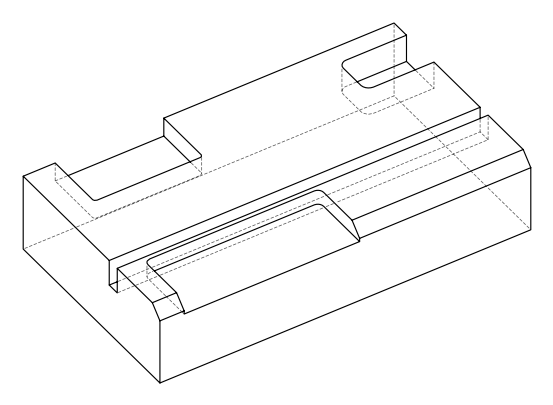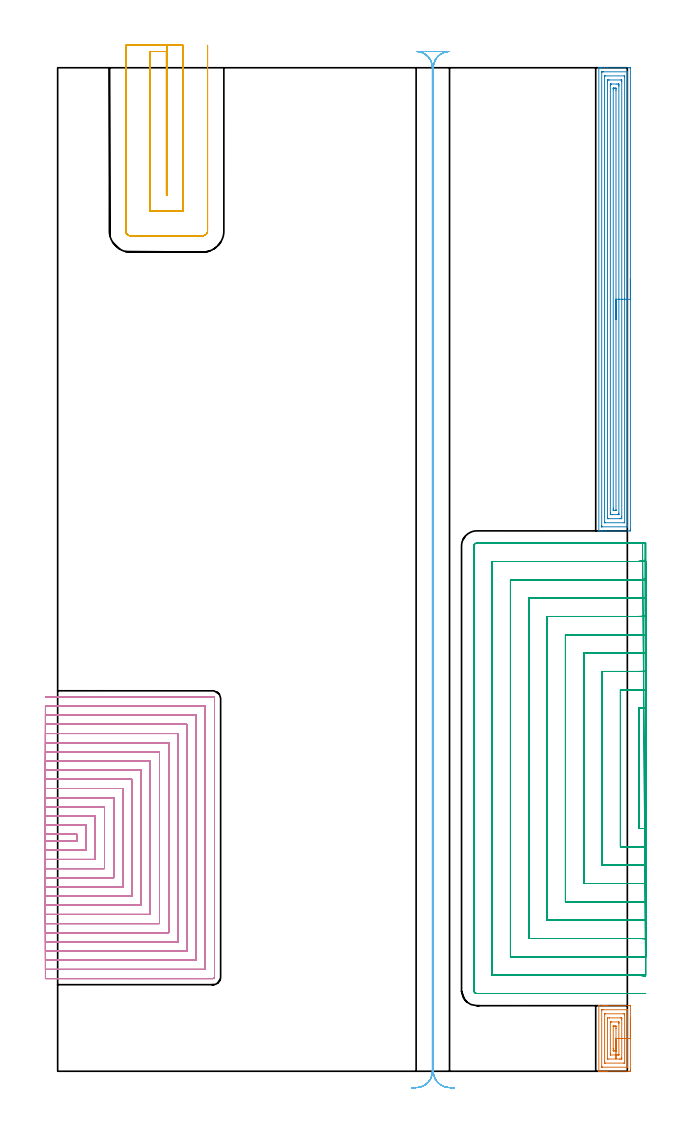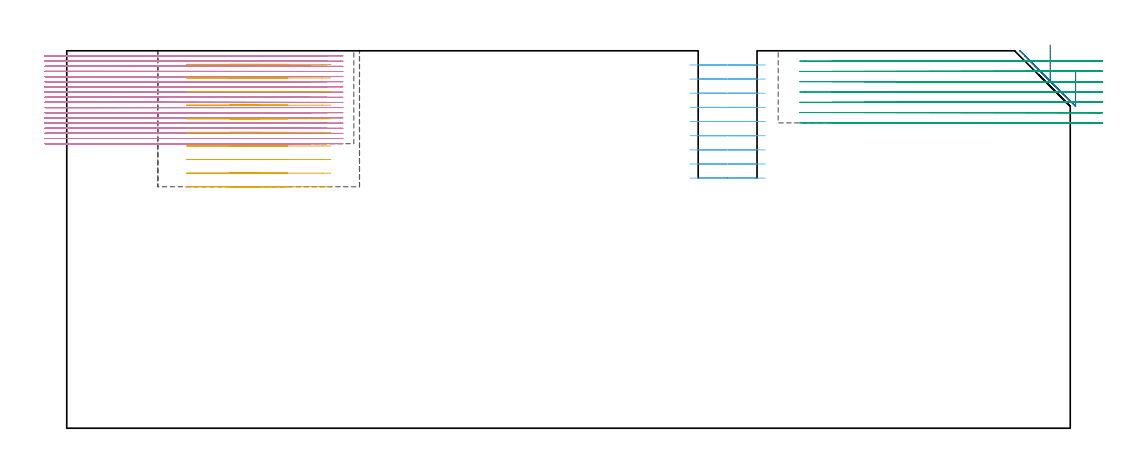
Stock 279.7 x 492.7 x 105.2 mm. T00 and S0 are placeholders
(PLAN: 6 operations, 3 tool changes, 290.2 min)
(1 AREA_MILL | FG_CHAMFER_SURFACE | UGT0205_001 | 1.8 min | 4744 mm3)
(2 AREA_MILL_1 | FG_CHAMFER_SURFACE_1 | UGT0205_001 | 11.17 min | 28190 mm3)
(3 MILL_SLOT | SLOT_PARTIAL_RECTANGULAR | NXT0201_011 | Follow Part, ap 3, ae 75% | 68.14 min | 379179 mm3)
(4 MILL_SLOT_1 | SLOT_PARTIAL_RECTANGULAR_1 | NXT0201_008 | Follow Part, ap 1.5, ae 75% | 177.54 min | 298810 mm3)
(5 MILL_SLOT_2 | SLOT_PARTIAL_RECTANGULAR_2 | NXT0201_012 | Follow Part, ap 4, ae 75% | 12.46 min | 191051 mm3)
(6 MILL_RECTANGULAR_SLOT | SLOT_RECTANGULAR | NXT0201_012 | Follow Part, ap 4, ae 75% | 19.12 min | 286840 mm3)
(TOOL UGT0205_001 | Chamfer Mill 20 x 3 x 45 deg. | D20 FL50 Z2)
(TOOL NXT0201_011 | ENDMILL 12mm [2P460-1200-NA 1630] | D12 FL38 Z6)
(TOOL NXT0201_008 | ENDMILL 6mm [2P460-0600-NA 1630] | D6 FL26 Z6)
(TOOL NXT0201_012 | ENDMILL 16mm [2P460-1600-NA 1630] | D16 FL38 Z6)
(OP 1 AREA_MILL)
G17 G21 G94 G90
T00 M6
G54
G17 G0 G90 X281.2 Y26.1 S1061 M3
G43 Z115.2 H0
Z99.7
G94 G1 Y26.062 Z98.828 F250.
Y25.948 Z97.964
Y25.759 Z97.112
Y25.497 Z96.28
Y25.163 Z95.474
Y24.76 Z94.7
Y24.292 Z93.964
Y23.76 Z93.272
Y23.171 Z92.629
Y22.528 Z92.04
Y21.836 Z91.508
Y21.1 Z91.04
Y20.326 Z90.637
Y19.52 Z90.303
Y18.688 Z90.041
Y17.837 Z89.852
Y16.972 Z89.738
Y16.1 Z89.7
Y0.833
X281.198 Y0.551 Z89.702
X281.191 Y0.006 Z89.705
X281.142 Y0.003 Z89.755
X280.591 Y0.001 Z90.305
X280.038 Y0. Z90.858
X269.879 Z101.014
X269.2 Z101.697
X268.987 Z101.911
X268.308 Z102.59
X268.094 Z102.803
X267.667 Z103.232
X266.736 Z104.163
X266.309 Z104.59
X265.991 Z104.907
X265.738 Y0.001 Z105.154
X265.728 Y0.002 Z105.163
X265.703 Y0.009 Z105.189
X265.7 Y0.106 Z105.2
Y32.094
X265.703 Y32.19 Z105.189
X265.736 Y32.193 Z105.156
X265.991 Y32.2 Z104.907
X267.667 Z103.232
X268.094 Z102.803
X268.308 Z102.59
X268.987 Z101.911
X269.2 Z101.697
X269.879 Z101.014
X280.591 Z90.305
X280.933 Y32.198 Z89.963
X281.191 Y32.19 Z89.705
X281.199 Y31.933 Z89.699
X281.2 Y23.875 Z89.7
Y16.1
X279.786 Z91.114
Y2.328
X279.785 Y2.242 Z91.115
X279.782 Y2.155 Z91.118
X279.774 Y2.01 Z91.126
X279.699 Y2.008 Z91.201
X279.135 Y2.001 Z91.765
X267.53 Y2. Z103.37
X267.201 Y2.002 Z103.699
X267.155 Y2.005 Z103.745
X267.129 Y2.009 Z103.771
X267.121 Y2.022 Z103.779
X267.119 Y2.068 Z103.781
X267.115 Y2.241 Z103.785
X267.114 Y2.328 Z103.786
X267.115 Y29.872 Z103.785
Y29.958
X267.118 Y30.045 Z103.782
X267.126 Y30.19 Z103.774
X267.201 Y30.192 Z103.699
X267.766 Y30.199 Z103.134
X279.37 Y30.2 Z91.53
X279.699 Y30.198 Z91.201
X279.745 Y30.195 Z91.155
X279.771 Y30.191 Z91.129
X279.779 Y30.178 Z91.121
X279.781 Y30.132 Z91.119
X279.785 Y29.959 Z91.115
X279.786 Y29.872 Z91.114
Y16.1
X278.372 Z92.528
X278.371 Y4.105 Z92.529
X278.37 Y4.048 Z92.53
X278.368 Y4.021 Z92.532
X278.366 Y4.014 Z92.534
X278.334 Y4.01 Z92.566
X278.124 Y4.003 Z92.776
X278.018 Y4. Z92.882
X268.987 Z101.913
X268.537 Y4.01 Z102.363
X268.534 Y4.041 Z102.366
X268.532 Y4.105 Z102.368
X268.529 Y4.56 Z102.371
Y28.095
X268.53 Y28.152 Z102.37
X268.532 Y28.179 Z102.368
X268.534 Y28.186 Z102.366
X268.566 Y28.19 Z102.334
X268.776 Y28.197 Z102.124
X268.882 Y28.2 Z102.018
X277.913 Z92.987
X278.363 Y28.19 Z92.537
X278.366 Y28.159 Z92.534
X278.368 Y28.095 Z92.532
X278.371 Y27.64 Z92.529
X278.372 Y16.1 Z92.528
X276.957 Z93.943
Y6.77
X276.956 Y6.358 Z93.944
X276.954 Y6.151 Z93.946
X276.95 Y6.049 Z93.95
X276.947 Y6.01 Z93.953
X276.897 Y6.005 Z94.003
X276.128 Y6. Z94.772
X276.009 Z94.891
X270.653 Z100.247
X269.985 Y6.009 Z100.915
X269.949 Y6.01 Z100.951
X269.947 Y6.048 Z100.953
X269.945 Y6.142 Z100.955
X269.943 Y6.33 Z100.957
Y6.707
Y25.43
X269.944 Y25.842 Z100.956
X269.946 Y26.049 Z100.954
X269.95 Y26.151 Z100.95
X269.953 Y26.19 Z100.947
X270.003 Y26.195 Z100.897
X270.772 Y26.2 Z100.128
X270.891 Z100.009
X276.247 Z94.653
X276.915 Y26.191 Z93.985
X276.951 Y26.19 Z93.949
X276.953 Y26.152 Z93.947
X276.955 Y26.058 Z93.945
X276.957 Y25.87 Z93.943
Y25.493
Y16.1
X275.543 Z95.357
Y8.241
X275.542 Y8.139 Z95.358
X275.539 Y8.058 Z95.361
X275.536 Y8.012 Z95.364
X275.51 Y8.01 Z95.39
X275.235 Y8.003 Z95.665
X274.892 Y8. Z96.008
X271.481 Y8.001 Z99.419
X271.415 Y8.002 Z99.485
X271.377 Y8.007 Z99.523
X271.364 Y8.01 Z99.536
X271.362 Y8.038 Z99.538
X271.359 Y8.241 Z99.541
X271.357 Y8.547 Z99.543
Y8.854
Y23.959
X271.358 Y24.061 Z99.542
X271.361 Y24.142 Z99.539
X271.364 Y24.188 Z99.536
X271.39 Y24.19 Z99.51
X271.665 Y24.197 Z99.235
X272.008 Y24.2 Z98.892
X275.419 Y24.199 Z95.481
X275.485 Y24.198 Z95.415
X275.523 Y24.193 Z95.377
X275.536 Y24.19 Z95.364
X275.538 Y24.162 Z95.362
X275.541 Y23.959 Z95.359
X275.543 Y23.653 Z95.357
Y23.346
Y16.1
X274.129 Z96.771
Y10.325
X274.128 Y10.156 Z96.772
X274.127 Y10.071 Z96.773
X274.125 Y10.03 Z96.775
X274.123 Y10.016 Z96.777
X274.101 Y10.01 Z96.799
X273.774 Y10.002 Z97.126
X273.45 Y10.001 Z97.45
X272.879 Y10.004 Z98.021
X272.805 Y10.01 Z98.095
X272.778 Y10.026 Z98.122
X272.775 Y10.108 Z98.125
X272.773 Y10.325 Z98.127
X272.771 Y11. Z98.129
Y11.213
X272.772 Y22.044 Z98.128
X272.773 Y22.129 Z98.127
X272.775 Y22.17 Z98.125
X272.777 Y22.184 Z98.123
X272.799 Y22.19 Z98.101
X273.126 Y22.198 Z97.774
X273.45 Y22.199 Z97.45
X274.021 Y22.196 Z96.879
X274.095 Y22.19 Z96.805
X274.122 Y22.174 Z96.778
X274.125 Y22.092 Z96.775
X274.127 Y21.875 Z96.773
X274.129 Y21.2 Z96.771
Y20.987
Y16.1
Y15.228 Z96.809
Y14.364 Z96.923
Y13.512 Z97.112
Y12.68 Z97.374
Y11.874 Z97.708
Y11.1 Z98.111
Y10.364 Z98.58
Y9.672 Z99.111
Y9.029 Z99.7
Y8.44 Z100.343
Y7.909 Z101.035
Y7.44 Z101.771
Y7.037 Z102.545
Y6.703 Z103.351
Y6.441 Z104.183
Y6.252 Z105.035
Y6.138 Z105.9
Y6.1 Z106.771
G0 Z115.2
M5
M2
(OP 2 AREA_MILL_1)
G17 G21 G94 G90
T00 M6
G54
G17 G0 G90 X281.2 Y389. S1061 M3
G43 Z115.2 H0
Z99.7
G94 G1 Y388.962 Z98.828 F250.
Y388.848 Z97.964
Y388.659 Z97.112
Y388.397 Z96.28
Y388.063 Z95.474
Y387.66 Z94.7
Y387.191 Z93.964
Y386.66 Z93.272
Y386.071 Z92.629
Y385.428 Z92.04
Y384.736 Z91.509
Y384. Z91.04
Y383.226 Z90.637
Y382.42 Z90.303
Y381.588 Z90.041
Y380.736 Z89.852
Y379.872 Z89.738
Y379. Z89.7
Y266.21
X281.199 Y265.925 Z89.701
X281.194 Y265.322 Z89.704
X281.192 Y265.307 Z89.706
X280.591 Y265.3 Z90.306
X268.987 Z101.908
X267.557 Z103.339
X267.201 Z103.694
X266.186 Z104.714
X265.765 Z105.127
X265.729 Z105.162
X265.703 Y265.309 Z105.188
X265.7 Y265.478 Z105.2
Y492.522
X265.703 Y492.691 Z105.188
X265.728 Y492.695 Z105.163
X265.764 Y492.698 Z105.128
X266.186 Y492.7 Z104.714
X266.489 Z104.411
X267.201 Z103.694
X268.45 Z102.447
X269.879 Z101.016
X280.591 Z90.306
X280.862 Y492.698 Z90.036
X281.192 Y492.69 Z89.706
X281.199 Y492.36 Z89.699
X281.2 Y379. Z89.7
X279.786 Z91.114
Y267.626
X279.785 Y267.539 Z91.115
X279.781 Y267.365 Z91.119
X279.779 Y267.319 Z91.121
X279.773 Y267.309 Z91.127
X279.75 Y267.306 Z91.15
X279.699 Y267.303 Z91.201
X279.218 Y267.3 Z91.682
X267.201 Y267.301 Z103.699
X267.142 Y267.303 Z103.758
X267.126 Y267.305 Z103.774
X267.122 Y267.308 Z103.778
X267.12 Y267.336 Z103.78
X267.116 Y267.452 Z103.784
X267.114 Y267.8 Z103.786
Y490.374
X267.115 Y490.461 Z103.785
X267.119 Y490.635 Z103.781
X267.121 Y490.681 Z103.779
X267.127 Y490.69 Z103.773
X267.15 Y490.694 Z103.75
X267.201 Y490.697 Z103.699
X267.682 Y490.7 Z103.218
X268.094 Z102.806
X279.699 Y490.699 Z91.201
X279.758 Y490.697 Z91.142
X279.774 Y490.695 Z91.126
X279.778 Y490.692 Z91.122
X279.78 Y490.664 Z91.12
X279.784 Y490.548 Z91.116
X279.785 Y490.374 Z91.115
X279.786 Y490.287 Z91.114
Y379.
X278.372 Z92.528
X278.371 Y269.501 Z92.529
X278.37 Y269.386 Z92.53
X278.367 Y269.33 Z92.533
X278.365 Y269.31 Z92.535
X278.314 Y269.307 Z92.586
X278.113 Y269.301 Z92.787
X268.786 Z102.114
X268.653 Y269.304 Z102.247
X268.547 Y269.31 Z102.353
X268.534 Y269.315 Z102.366
X268.532 Y269.322 Z102.368
X268.53 Y269.348 Z102.37
X268.529 Y269.501 Z102.371
X268.528 Y269.96 Z102.372
X268.529 Y488.499 Z102.371
X268.53 Y488.614 Z102.37
X268.533 Y488.67 Z102.367
X268.535 Y488.69 Z102.365
X268.586 Y488.693 Z102.314
X268.787 Y488.699 Z102.113
X278.114 Z92.786
X278.248 Y488.696 Z92.652
X278.353 Y488.69 Z92.547
X278.366 Y488.685 Z92.534
X278.368 Y488.677 Z92.532
X278.37 Y488.652 Z92.53
X278.371 Y488.499 Z92.529
X278.372 Y488.04 Z92.528
Y379.
X276.957 Z93.943
Y272.182
X276.951 Y271.359 Z93.949
X276.948 Y271.31 Z93.952
X276.899 Y271.306 Z94.001
X276.789 Y271.303 Z94.111
X276.569 Y271.301 Z94.331
X276.128 Y271.3 Z94.772
X270.326 Y271.301 Z100.574
X270.109 Y271.303 Z100.791
X270.001 Y271.306 Z100.899
X269.953 Y271.31 Z100.947
X269.95 Y271.346 Z100.95
X269.943 Y272.119 Z100.957
Y272.182
Y485.818
X269.949 Y486.641 Z100.951
X269.952 Y486.69 Z100.948
X270.001 Y486.694 Z100.899
X270.111 Y486.697 Z100.789
X270.331 Y486.699 Z100.569
X270.772 Y486.7 Z100.128
X276.574 Y486.699 Z94.326
X276.791 Y486.697 Z94.109
X276.899 Y486.694 Z94.001
X276.947 Y486.69 Z93.953
X276.95 Y486.654 Z93.95
X276.957 Y485.881 Z93.943
Y485.818
Y379.
X275.543 Z95.357
Y273.97
X275.542 Y273.663 Z95.358
X275.538 Y273.354 Z95.362
X275.536 Y273.319 Z95.364
X275.526 Y273.31 Z95.374
X275.486 Y273.306 Z95.414
X275.403 Y273.302 Z95.497
X275.235 Y273.301 Z95.665
X275.012 Y273.3 Z95.888
X272.334 Z98.566
X271.665 Y273.302 Z99.235
X271.438 Y273.304 Z99.462
X271.374 Y273.31 Z99.526
X271.364 Y273.328 Z99.536
X271.361 Y273.38 Z99.539
X271.358 Y273.97 Z99.542
X271.357 Y274.278 Z99.543
Y484.03
X271.358 Y484.337 Z99.542
X271.362 Y484.646 Z99.538
X271.364 Y484.681 Z99.536
X271.374 Y484.69 Z99.526
X271.414 Y484.694 Z99.486
X271.497 Y484.698 Z99.403
X271.665 Y484.699 Z99.235
X271.888 Y484.7 Z99.012
X274.566 Z96.334
X275.235 Y484.698 Z95.665
X275.462 Y484.696 Z95.438
X275.526 Y484.69 Z95.374
X275.536 Y484.672 Z95.364
X275.539 Y484.62 Z95.361
X275.542 Y484.03 Z95.358
X275.543 Y483.722 Z95.357
Y379.
X274.129 Z96.771
Y275.758
X274.127 Y275.418 Z96.773
X274.124 Y275.334 Z96.776
X274.123 Y275.318 Z96.777
X274.113 Y275.31 Z96.787
X274.059 Y275.306 Z96.841
X273.906 Y275.301 Z96.994
X273.45 Z97.45
X273.013 Y275.302 Z97.887
X272.82 Y275.308 Z98.08
X272.778 Y275.311 Z98.122
X272.776 Y275.382 Z98.124
X272.773 Y275.542 Z98.127
X272.772 Y275.758 Z98.128
X272.771 Y276.438 Z98.129
Y482.242
X272.773 Y482.582 Z98.127
X272.776 Y482.666 Z98.124
X272.777 Y482.682 Z98.123
X272.787 Y482.69 Z98.113
X272.841 Y482.694 Z98.059
X272.994 Y482.699 Z97.906
X273.45 Z97.45
X273.887 Y482.698 Z97.013
X274.08 Y482.692 Z96.82
X274.122 Y482.689 Z96.778
X274.124 Y482.618 Z96.776
X274.127 Y482.458 Z96.773
X274.128 Y482.242 Z96.772
X274.129 Y481.562 Z96.771
Y379.
Y378.128 Z96.809
Y377.263 Z96.923
Y376.412 Z97.112
Y375.58 Z97.374
Y374.774 Z97.708
Y374. Z98.111
Y373.264 Z98.58
Y372.572 Z99.111
Y371.929 Z99.7
Y371.34 Z100.343
Y370.808 Z101.035
Y370.34 Z101.771
Y369.937 Z102.545
Y369.603 Z103.351
Y369.341 Z104.183
Y369.152 Z105.035
Y369.038 Z105.9
Y369. Z106.771
G0 Z115.2
M5
M2
(OP 3 MILL_SLOT)
G17 G21 G94 G90
T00 M6
G54
G17 G0 G90 X288.699 Y178.371 S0 M3
G43 Z115.2 H1
Z102.328
G94 G1 X285.7 Y178.314 F250.
G2 X285.3 Y178.308 R81. F500.
G1 Y119.192
G2 X285.7 Y119.186 R81.
G1 X288.699 Y119.129 F250.
Y187.38
X285.7 Y187.316
G2 X284.172 Y187.3 R72. F500.
G1 X276.3
Y110.2
X284.172
G2 X285.7 Y110.184 R72.
G1 X288.699 Y110.12 F250.
Y196.391
X285.7 Y196.319
G2 X284.172 Y196.3 R63. F500.
G1 X267.3
Y101.2
X284.172
G2 X285.7 Y101.181 R63.
G1 X288.699 Y101.109 F250.
Y205.407
X285.7 Y205.322
G2 X284.172 Y205.3 R54. F500.
G1 X258.3
Y92.2
X284.172
G2 X285.7 Y92.178 R54.
G1 X288.699 Y92.093 F250.
X288.698 Y214.428
X285.7 Y214.326
G2 X284.172 Y214.3 R45. F500.
G1 X249.3
Y83.2
X284.172
G2 X285.7 Y83.174 R45.
G1 X288.698 Y83.072 F250.
X288.697 Y223.46
X285.7 Y223.332
G2 X284.172 Y223.3 R36. F500.
G1 X240.3
Y74.2
X284.172
G2 X285.7 Y74.168 R36.
G1 X288.697 Y74.04 F250.
X288.695 Y232.513
X285.7 Y232.343
G2 X284.172 Y232.3 R27. F500.
G1 X231.3
Y65.2
X284.172
G2 X285.7 Y65.157 R27.
G1 X288.695 Y64.987 F250.
X288.689 Y241.62
X285.7 Y241.365
G2 X284.172 Y241.3 R18. F500.
G1 X222.3
Y56.2
X284.172
G2 X285.7 Y56.135 R18.
G1 X288.689 Y55.88 F250.
X288.656 Y250.94
X285.7 Y250.431
G2 X284.172 Y250.3 R9. F500.
G1 X213.3
Y47.2
X284.172
G2 X285.7 Y47.069 R9.
G1 X288.656 Y46.56 F250.
X287.172 Y259.3
X284.172
X205.8 F500.
G3 X204.3 Y257.8 R1.5
G1 Y39.7
G3 X205.8 Y38.2 R1.5
G1 X284.172
X287.172 F250.
G0 X288.699 Y178.371 Z99.457
G1 X285.7 Y178.314
G2 X285.3 Y178.308 R81. F500.
G1 Y119.192
G2 X285.7 Y119.186 R81.
G1 X288.699 Y119.129 F250.
Y187.38
X285.7 Y187.316
G2 X284.172 Y187.3 R72. F500.
G1 X276.3
Y110.2
X284.172
G2 X285.7 Y110.184 R72.
G1 X288.699 Y110.12 F250.
Y196.391
X285.7 Y196.319
G2 X284.172 Y196.3 R63. F500.
G1 X267.3
Y101.2
X284.172
G2 X285.7 Y101.181 R63.
G1 X288.699 Y101.109 F250.
Y205.407
X285.7 Y205.322
G2 X284.172 Y205.3 R54. F500.
G1 X258.3
Y92.2
X284.172
G2 X285.7 Y92.178 R54.
G1 X288.699 Y92.093 F250.
X288.698 Y214.428
X285.7 Y214.326
G2 X284.172 Y214.3 R45. F500.
G1 X249.3
Y83.2
X284.172
G2 X285.7 Y83.174 R45.
G1 X288.698 Y83.072 F250.
X288.697 Y223.46
X285.7 Y223.332
G2 X284.172 Y223.3 R36. F500.
G1 X240.3
Y74.2
X284.172
G2 X285.7 Y74.168 R36.
G1 X288.697 Y74.04 F250.
X288.695 Y232.513
X285.7 Y232.343
G2 X284.172 Y232.3 R27. F500.
G1 X231.3
Y65.2
X284.172
G2 X285.7 Y65.157 R27.
G1 X288.695 Y64.987 F250.
X288.689 Y241.62
X285.7 Y241.365
G2 X284.172 Y241.3 R18. F500.
G1 X222.3
Y56.2
X284.172
G2 X285.7 Y56.135 R18.
G1 X288.689 Y55.88 F250.
X288.656 Y250.94
X285.7 Y250.431
G2 X284.172 Y250.3 R9. F500.
G1 X213.3
Y47.2
X284.172
G2 X285.7 Y47.069 R9.
G1 X288.656 Y46.56 F250.
X287.172 Y259.3
X284.172
X205.8 F500.
G3 X204.3 Y257.8 R1.5
G1 Y39.7
G3 X205.8 Y38.2 R1.5
G1 X284.172
X287.172 F250.
G0 X288.7 Y178.317 Z96.586
G1 X285.7 Y178.301
G2 X285.3 Y178.3 R81. F500.
G1 Y119.2
G2 X285.7 Y119.199 R81.
G1 X288.7 Y119.183 F250.
Y187.319
X285.7 Y187.301
G2 X285.267 Y187.3 R72. F500.
G1 X276.3
Y110.2
X285.296
G2 X285.7 Y110.199 R72.
G1 X288.7 Y110.181 F250.
Y196.322
X285.7 Y196.301
G2 X285.267 Y196.3 R63. F500.
G1 X267.3
Y101.2
X285.267
G2 X285.7 Y101.199 R63.
G1 X288.7 Y101.178 F250.
Y205.326
X285.7 Y205.302
G2 X285.267 Y205.3 R54. F500.
G1 X258.3
Y92.2
X285.267
G2 X285.7 Y92.198 R54.
G1 X288.7 Y92.174 F250.
Y214.331
X285.7 Y214.302
G2 X285.267 Y214.3 R45. F500.
G1 X249.3
Y83.2
X285.267
G2 X285.7 Y83.198 R45.
G1 X288.7 Y83.169 F250.
Y223.339
X285.7 Y223.303
G2 X285.267 Y223.3 R36. F500.
G1 X240.3
Y74.2
X285.267
G2 X285.7 Y74.197 R36.
G1 X288.7 Y74.161 F250.
Y232.352
X285.7 Y232.303
G2 X285.267 Y232.3 R27. F500.
G1 X231.3
Y65.2
X285.267
G2 X285.7 Y65.197 R27.
G1 X288.7 Y65.148 F250.
X288.699 Y241.377
X285.7 Y241.305
G2 X285.267 Y241.3 R18. F500.
G1 X222.3
Y56.2
X285.267
G2 X285.7 Y56.195 R18.
G1 X288.699 Y56.123 F250.
X288.697 Y250.455
X285.7 Y250.31
G2 X285.267 Y250.3 R9. F500.
G1 X213.3
Y47.2
X285.267
G2 X285.7 Y47.19 R9.
G1 X288.697 Y47.045 F250.
X288.267 Y259.3
X285.267
X205.8 F500.
G3 X204.3 Y257.8 R1.5
G1 Y39.7
G3 X205.8 Y38.2 R1.5
G1 X285.267
X288.267 F250.
G0 X288.7 Y178.299 Z93.714
G1 X285.7
G2 X285.3 Y178.3 R81. F500.
G1 Y119.2
G2 X285.7 Y119.201 R81.
G1 X288.7 F250.
Y187.3
X285.7
X276.3 F500.
Y110.2
X285.7
X288.7 F250.
Y196.3
X285.7
X267.3 F500.
Y101.2
X285.7
X288.7 F250.
Y205.3
X285.7
X258.3 F500.
Y92.2
X285.7
X288.7 F250.
Y214.3
X285.7
X249.3 F500.
Y83.2
X285.7
X288.7 F250.
Y223.3
X285.7
X240.3 F500.
Y74.2
X285.7
X288.7 F250.
Y232.3
X285.7
X231.3 F500.
Y65.2
X285.7
X288.7 F250.
Y241.3
X285.7
X222.3 F500.
Y56.2
X285.7
X288.7 F250.
Y250.3
X285.7
X213.3 F500.
Y47.2
X285.7
X288.7 F250.
Y259.3
X285.7
X205.8 F500.
G3 X204.3 Y257.8 R1.5
G1 Y39.7
G3 X205.8 Y38.2 R1.5
G1 X285.7
X288.7 F250.
G0 Y178.299 Z90.843
G1 X285.7
G2 X285.3 Y178.3 R81. F500.
G1 Y119.2
G2 X285.7 Y119.201 R81.
G1 X288.7 F250.
Y187.3
X285.7
X276.3 F500.
Y110.2
X285.7
X288.7 F250.
Y196.3
X285.7
X267.3 F500.
Y101.2
X285.7
X288.7 F250.
Y205.3
X285.7
X258.3 F500.
Y92.2
X285.7
X288.7 F250.
Y214.3
X285.7
X249.3 F500.
Y83.2
X285.7
X288.7 F250.
Y223.3
X285.7
X240.3 F500.
Y74.2
X285.7
X288.7 F250.
Y232.3
X285.7
X231.3 F500.
Y65.2
X285.7
X288.7 F250.
Y241.3
X285.7
X222.3 F500.
Y56.2
X285.7
X288.7 F250.
Y250.3
X285.7
X213.3 F500.
Y47.2
X285.7
X288.7 F250.
Y259.3
X285.7
X205.8 F500.
G3 X204.3 Y257.8 R1.5
G1 Y39.7
G3 X205.8 Y38.2 R1.5
G1 X285.7
X288.7 F250.
G0 Y178.299 Z87.971
G1 X285.7
G2 X285.3 Y178.3 R81. F500.
G1 Y119.2
G2 X285.7 Y119.201 R81.
G1 X288.7 F250.
Y187.3
X285.7
X276.3 F500.
Y110.2
X285.7
X288.7 F250.
Y196.3
X285.7
X267.3 F500.
Y101.2
X285.7
X288.7 F250.
Y205.3
X285.7
X258.3 F500.
Y92.2
X285.7
X288.7 F250.
Y214.3
X285.7
X249.3 F500.
Y83.2
X285.7
X288.7 F250.
Y223.3
X285.7
X240.3 F500.
Y74.2
X285.7
X288.7 F250.
Y232.3
X285.7
X231.3 F500.
Y65.2
X285.7
X288.7 F250.
Y241.3
X285.7
X222.3 F500.
Y56.2
X285.7
X288.7 F250.
Y250.3
X285.7
X213.3 F500.
Y47.2
X285.7
X288.7 F250.
Y259.3
X285.7
X205.8 F500.
G3 X204.3 Y257.8 R1.5
G1 Y39.7
G3 X205.8 Y38.2 R1.5
G1 X285.7
X288.7 F250.
G0 Y178.299 Z85.1
G1 X285.7
G2 X285.3 Y178.3 R81. F500.
G1 Y119.2
G2 X285.7 Y119.201 R81.
G1 X288.7 F250.
Y187.3
X285.7
X276.3 F500.
Y110.2
X285.7
X288.7 F250.
Y196.3
X285.7
X267.3 F500.
Y101.2
X285.7
X288.7 F250.
Y205.3
X285.7
X258.3 F500.
Y92.2
X285.7
X288.7 F250.
Y214.3
X285.7
X249.3 F500.
Y83.2
X285.7
X288.7 F250.
Y223.3
X285.7
X240.3 F500.
Y74.2
X285.7
X288.7 F250.
Y232.3
X285.7
X231.3 F500.
Y65.2
X285.7
X288.7 F250.
Y241.3
X285.7
X222.3 F500.
Y56.2
X285.7
X288.7 F250.
Y250.3
X285.7
X213.3 F500.
Y47.2
X285.7
X288.7 F250.
Y259.3
X285.7
X205.8 F500.
G3 X204.3 Y257.8 R1.5
G1 Y39.7
G3 X205.8 Y38.2 R1.5
G1 X285.7
X288.7 F250.
G0 Z115.2
M5
M2
(OP 4 MILL_SLOT_1)
G17 G21 G94 G90
T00 M6
G54
G17 G0 G90 X-6. Y113. S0 M3
G43 Z115.2 H1
Z103.761
G94 G1 X-3. F250.
X9.5 F500.
Y116.3
X-3.
X-6. F250.
Y108.5
X-3.
X14. F500.
Y120.8
X-3.
X-6. F250.
Y104.
X-3.
X18.5 F500.
Y125.3
X-3.
X-6. F250.
Y99.5
X-3.
X23. F500.
Y129.8
X-3.
X-6. F250.
Y95.
X-3.
X27.5 F500.
Y134.3
X-3.
X-6. F250.
Y90.5
X-3.
X32. F500.
Y138.8
X-3.
X-6. F250.
Y86.
X-3.
X36.5 F500.
Y143.3
X-3.
X-6. F250.
Y81.5
X-3.
X41. F500.
Y147.8
X-3.
X-6. F250.
Y77.
X-3.
X45.5 F500.
Y152.3
X-3.
X-6. F250.
Y72.5
X-3.
X50. F500.
Y156.8
X-3.
X-6. F250.
Y68.
X-3.
X54.5 F500.
Y161.3
X-3.
X-6. F250.
Y63.5
X-3.
X59. F500.
Y165.8
X-3.
X-6. F250.
Y59.
X-3.
X63.5 F500.
Y170.3
X-3.
X-6. F250.
Y54.5
X-3.
X68. F500.
Y174.8
X-3.
X-6. F250.
Y50.
X-3.
X72.5 F500.
Y179.3
X-3.
X-6. F250.
Y45.5
X-3.
X76.3 F500.
G3 X77. Y46.2 R0.7
G1 Y183.1
G3 X76.3 Y183.8 R0.7
G1 X-3.
X-6. F250.
G0 Y113. Z102.322
G1 X-3.
X9.5 F500.
Y116.3
X-3.
X-6. F250.
Y108.5
X-3.
X14. F500.
Y120.8
X-3.
X-6. F250.
Y104.
X-3.
X18.5 F500.
Y125.3
X-3.
X-6. F250.
Y99.5
X-3.
X23. F500.
Y129.8
X-3.
X-6. F250.
Y95.
X-3.
X27.5 F500.
Y134.3
X-3.
X-6. F250.
Y90.5
X-3.
X32. F500.
Y138.8
X-3.
X-6. F250.
Y86.
X-3.
X36.5 F500.
Y143.3
X-3.
X-6. F250.
Y81.5
X-3.
X41. F500.
Y147.8
X-3.
X-6. F250.
Y77.
X-3.
X45.5 F500.
Y152.3
X-3.
X-6. F250.
Y72.5
X-3.
X50. F500.
Y156.8
X-3.
X-6. F250.
Y68.
X-3.
X54.5 F500.
Y161.3
X-3.
X-6. F250.
Y63.5
X-3.
X59. F500.
Y165.8
X-3.
X-6. F250.
Y59.
X-3.
X63.5 F500.
Y170.3
X-3.
X-6. F250.
Y54.5
X-3.
X68. F500.
Y174.8
X-3.
X-6. F250.
Y50.
X-3.
X72.5 F500.
Y179.3
X-3.
X-6. F250.
Y45.5
X-3.
X76.3 F500.
G3 X77. Y46.2 R0.7
G1 Y183.1
G3 X76.3 Y183.8 R0.7
G1 X-3.
X-6. F250.
G0 Y113. Z100.883
G1 X-3.
X9.5 F500.
Y116.3
X-3.
X-6. F250.
Y108.5
X-3.
X14. F500.
Y120.8
X-3.
X-6. F250.
Y104.
X-3.
X18.5 F500.
Y125.3
X-3.
X-6. F250.
Y99.5
X-3.
X23. F500.
Y129.8
X-3.
X-6. F250.
Y95.
X-3.
X27.5 F500.
Y134.3
X-3.
X-6. F250.
Y90.5
X-3.
X32. F500.
Y138.8
X-3.
X-6. F250.
Y86.
X-3.
X36.5 F500.
Y143.3
X-3.
X-6. F250.
Y81.5
X-3.
X41. F500.
Y147.8
X-3.
X-6. F250.
Y77.
X-3.
X45.5 F500.
Y152.3
X-3.
X-6. F250.
Y72.5
X-3.
X50. F500.
Y156.8
X-3.
X-6. F250.
Y68.
X-3.
X54.5 F500.
Y161.3
X-3.
X-6. F250.
Y63.5
X-3.
X59. F500.
Y165.8
X-3.
X-6. F250.
Y59.
X-3.
X63.5 F500.
Y170.3
X-3.
X-6. F250.
Y54.5
X-3.
X68. F500.
Y174.8
X-3.
X-6. F250.
Y50.
X-3.
X72.5 F500.
Y179.3
X-3.
X-6. F250.
Y45.5
X-3.
X76.3 F500.
G3 X77. Y46.2 R0.7
G1 Y183.1
G3 X76.3 Y183.8 R0.7
G1 X-3.
X-6. F250.
G0 Y113. Z99.444
G1 X-3.
X9.5 F500.
Y116.3
X-3.
X-6. F250.
Y108.5
X-3.
X14. F500.
Y120.8
X-3.
X-6. F250.
Y104.
X-3.
X18.5 F500.
Y125.3
X-3.
X-6. F250.
Y99.5
X-3.
X23. F500.
Y129.8
X-3.
X-6. F250.
Y95.
X-3.
X27.5 F500.
Y134.3
X-3.
X-6. F250.
Y90.5
X-3.
X32. F500.
Y138.8
X-3.
X-6. F250.
Y86.
X-3.
X36.5 F500.
Y143.3
X-3.
X-6. F250.
Y81.5
X-3.
X41. F500.
Y147.8
X-3.
X-6. F250.
Y77.
X-3.
X45.5 F500.
Y152.3
X-3.
X-6. F250.
Y72.5
X-3.
X50. F500.
Y156.8
X-3.
X-6. F250.
Y68.
X-3.
X54.5 F500.
Y161.3
X-3.
X-6. F250.
Y63.5
X-3.
X59. F500.
Y165.8
X-3.
X-6. F250.
Y59.
X-3.
X63.5 F500.
Y170.3
X-3.
X-6. F250.
Y54.5
X-3.
X68. F500.
Y174.8
X-3.
X-6. F250.
Y50.
X-3.
X72.5 F500.
Y179.3
X-3.
X-6. F250.
Y45.5
X-3.
X76.3 F500.
G3 X77. Y46.2 R0.7
G1 Y183.1
G3 X76.3 Y183.8 R0.7
G1 X-3.
X-6. F250.
G0 Y113. Z98.005
G1 X-3.
X9.5 F500.
Y116.3
X-3.
X-6. F250.
Y108.5
X-3.
X14. F500.
Y120.8
X-3.
X-6. F250.
Y104.
X-3.
X18.5 F500.
Y125.3
X-3.
X-6. F250.
Y99.5
X-3.
X23. F500.
Y129.8
X-3.
X-6. F250.
Y95.
X-3.
X27.5 F500.
Y134.3
X-3.
X-6. F250.
Y90.5
X-3.
X32. F500.
Y138.8
X-3.
X-6. F250.
Y86.
X-3.
X36.5 F500.
Y143.3
X-3.
X-6. F250.
Y81.5
X-3.
X41. F500.
Y147.8
X-3.
X-6. F250.
Y77.
X-3.
X45.5 F500.
Y152.3
X-3.
X-6. F250.
Y72.5
X-3.
X50. F500.
Y156.8
X-3.
X-6. F250.
Y68.
X-3.
X54.5 F500.
Y161.3
X-3.
X-6. F250.
Y63.5
X-3.
X59. F500.
Y165.8
X-3.
X-6. F250.
Y59.
X-3.
X63.5 F500.
Y170.3
X-3.
X-6. F250.
Y54.5
X-3.
X68. F500.
Y174.8
X-3.
X-6. F250.
Y50.
X-3.
X72.5 F500.
Y179.3
X-3.
X-6. F250.
Y45.5
X-3.
X76.3 F500.
G3 X77. Y46.2 R0.7
G1 Y183.1
G3 X76.3 Y183.8 R0.7
G1 X-3.
X-6. F250.
G0 Y113. Z96.567
G1 X-3.
X9.5 F500.
Y116.3
X-3.
X-6. F250.
Y108.5
X-3.
X14. F500.
Y120.8
X-3.
X-6. F250.
Y104.
X-3.
X18.5 F500.
Y125.3
X-3.
X-6. F250.
Y99.5
X-3.
X23. F500.
Y129.8
X-3.
X-6. F250.
Y95.
X-3.
X27.5 F500.
Y134.3
X-3.
X-6. F250.
Y90.5
X-3.
X32. F500.
Y138.8
X-3.
X-6. F250.
Y86.
X-3.
X36.5 F500.
Y143.3
X-3.
X-6. F250.
Y81.5
X-3.
X41. F500.
Y147.8
X-3.
X-6. F250.
Y77.
X-3.
X45.5 F500.
Y152.3
X-3.
X-6. F250.
Y72.5
X-3.
X50. F500.
Y156.8
X-3.
X-6. F250.
Y68.
X-3.
X54.5 F500.
Y161.3
X-3.
X-6. F250.
Y63.5
X-3.
X59. F500.
Y165.8
X-3.
X-6. F250.
Y59.
X-3.
X63.5 F500.
Y170.3
X-3.
X-6. F250.
Y54.5
X-3.
X68. F500.
Y174.8
X-3.
X-6. F250.
Y50.
X-3.
X72.5 F500.
Y179.3
X-3.
X-6. F250.
Y45.5
X-3.
X76.3 F500.
G3 X77. Y46.2 R0.7
G1 Y183.1
G3 X76.3 Y183.8 R0.7
G1 X-3.
X-6. F250.
G0 Y113. Z95.128
G1 X-3.
X9.5 F500.
Y116.3
X-3.
X-6. F250.
Y108.5
X-3.
X14. F500.
Y120.8
X-3.
X-6. F250.
Y104.
X-3.
X18.5 F500.
Y125.3
X-3.
X-6. F250.
Y99.5
X-3.
X23. F500.
Y129.8
X-3.
X-6. F250.
Y95.
X-3.
X27.5 F500.
Y134.3
X-3.
X-6. F250.
Y90.5
X-3.
X32. F500.
Y138.8
X-3.
X-6. F250.
Y86.
X-3.
X36.5 F500.
Y143.3
X-3.
X-6. F250.
Y81.5
X-3.
X41. F500.
Y147.8
X-3.
X-6. F250.
Y77.
X-3.
X45.5 F500.
Y152.3
X-3.
X-6. F250.
Y72.5
X-3.
X50. F500.
Y156.8
X-3.
X-6. F250.
Y68.
X-3.
X54.5 F500.
Y161.3
X-3.
X-6. F250.
Y63.5
X-3.
X59. F500.
Y165.8
X-3.
X-6. F250.
Y59.
X-3.
X63.5 F500.
Y170.3
X-3.
X-6. F250.
Y54.5
X-3.
X68. F500.
Y174.8
X-3.
X-6. F250.
Y50.
X-3.
X72.5 F500.
Y179.3
X-3.
X-6. F250.
Y45.5
X-3.
X76.3 F500.
G3 X77. Y46.2 R0.7
G1 Y183.1
G3 X76.3 Y183.8 R0.7
G1 X-3.
X-6. F250.
G0 Y113. Z93.689
G1 X-3.
X9.5 F500.
Y116.3
X-3.
X-6. F250.
Y108.5
X-3.
X14. F500.
Y120.8
X-3.
X-6. F250.
Y104.
X-3.
X18.5 F500.
Y125.3
X-3.
X-6. F250.
Y99.5
X-3.
X23. F500.
Y129.8
X-3.
X-6. F250.
Y95.
X-3.
X27.5 F500.
Y134.3
X-3.
X-6. F250.
Y90.5
X-3.
X32. F500.
Y138.8
X-3.
X-6. F250.
Y86.
X-3.
X36.5 F500.
Y143.3
X-3.
X-6. F250.
Y81.5
X-3.
X41. F500.
Y147.8
X-3.
X-6. F250.
Y77.
X-3.
X45.5 F500.
Y152.3
X-3.
X-6. F250.
Y72.5
X-3.
X50. F500.
Y156.8
X-3.
X-6. F250.
Y68.
X-3.
X54.5 F500.
Y161.3
X-3.
X-6. F250.
Y63.5
X-3.
X59. F500.
Y165.8
X-3.
X-6. F250.
Y59.
X-3.
X63.5 F500.
Y170.3
X-3.
X-6. F250.
Y54.5
X-3.
X68. F500.
Y174.8
X-3.
X-6. F250.
Y50.
X-3.
X72.5 F500.
Y179.3
X-3.
X-6. F250.
Y45.5
X-3.
X76.3 F500.
G3 X77. Y46.2 R0.7
G1 Y183.1
G3 X76.3 Y183.8 R0.7
G1 X-3.
X-6. F250.
G0 Y113. Z92.25
G1 X-3.
X9.5 F500.
Y116.3
X-3.
X-6. F250.
Y108.5
X-3.
X14. F500.
Y120.8
X-3.
X-6. F250.
Y104.
X-3.
X18.5 F500.
Y125.3
X-3.
X-6. F250.
Y99.5
X-3.
X23. F500.
Y129.8
X-3.
X-6. F250.
Y95.
X-3.
X27.5 F500.
Y134.3
X-3.
X-6. F250.
Y90.5
X-3.
X32. F500.
Y138.8
X-3.
X-6. F250.
Y86.
X-3.
X36.5 F500.
Y143.3
X-3.
X-6. F250.
Y81.5
X-3.
X41. F500.
Y147.8
X-3.
X-6. F250.
Y77.
X-3.
X45.5 F500.
Y152.3
X-3.
X-6. F250.
Y72.5
X-3.
X50. F500.
Y156.8
X-3.
X-6. F250.
Y68.
X-3.
X54.5 F500.
Y161.3
X-3.
X-6. F250.
Y63.5
X-3.
X59. F500.
Y165.8
X-3.
X-6. F250.
Y59.
X-3.
X63.5 F500.
Y170.3
X-3.
X-6. F250.
Y54.5
X-3.
X68. F500.
Y174.8
X-3.
X-6. F250.
Y50.
X-3.
X72.5 F500.
Y179.3
X-3.
X-6. F250.
Y45.5
X-3.
X76.3 F500.
G3 X77. Y46.2 R0.7
G1 Y183.1
G3 X76.3 Y183.8 R0.7
G1 X-3.
X-6. F250.
G0 Y113. Z90.811
G1 X-3.
X9.5 F500.
Y116.3
X-3.
X-6. F250.
Y108.5
X-3.
X14. F500.
Y120.8
X-3.
X-6. F250.
Y104.
X-3.
X18.5 F500.
Y125.3
X-3.
X-6. F250.
Y99.5
X-3.
X23. F500.
Y129.8
X-3.
X-6. F250.
Y95.
X-3.
X27.5 F500.
Y134.3
X-3.
X-6. F250.
Y90.5
X-3.
X32. F500.
Y138.8
X-3.
X-6. F250.
Y86.
X-3.
X36.5 F500.
Y143.3
X-3.
X-6. F250.
Y81.5
X-3.
X41. F500.
Y147.8
X-3.
X-6. F250.
Y77.
X-3.
X45.5 F500.
Y152.3
X-3.
X-6. F250.
Y72.5
X-3.
X50. F500.
Y156.8
X-3.
X-6. F250.
Y68.
X-3.
X54.5 F500.
Y161.3
X-3.
X-6. F250.
Y63.5
X-3.
X59. F500.
Y165.8
X-3.
X-6. F250.
Y59.
X-3.
X63.5 F500.
Y170.3
X-3.
X-6. F250.
Y54.5
X-3.
X68. F500.
Y174.8
X-3.
X-6. F250.
Y50.
X-3.
X72.5 F500.
Y179.3
X-3.
X-6. F250.
Y45.5
X-3.
X76.3 F500.
G3 X77. Y46.2 R0.7
G1 Y183.1
G3 X76.3 Y183.8 R0.7
G1 X-3.
X-6. F250.
G0 Y113. Z89.372
G1 X-3.
X9.5 F500.
Y116.3
X-3.
X-6. F250.
Y108.5
X-3.
X14. F500.
Y120.8
X-3.
X-6. F250.
Y104.
X-3.
X18.5 F500.
Y125.3
X-3.
X-6. F250.
Y99.5
X-3.
X23. F500.
Y129.8
X-3.
X-6. F250.
Y95.
X-3.
X27.5 F500.
Y134.3
X-3.
X-6. F250.
Y90.5
X-3.
X32. F500.
Y138.8
X-3.
X-6. F250.
Y86.
X-3.
X36.5 F500.
Y143.3
X-3.
X-6. F250.
Y81.5
X-3.
X41. F500.
Y147.8
X-3.
X-6. F250.
Y77.
X-3.
X45.5 F500.
Y152.3
X-3.
X-6. F250.
Y72.5
X-3.
X50. F500.
Y156.8
X-3.
X-6. F250.
Y68.
X-3.
X54.5 F500.
Y161.3
X-3.
X-6. F250.
Y63.5
X-3.
X59. F500.
Y165.8
X-3.
X-6. F250.
Y59.
X-3.
X63.5 F500.
Y170.3
X-3.
X-6. F250.
Y54.5
X-3.
X68. F500.
Y174.8
X-3.
X-6. F250.
Y50.
X-3.
X72.5 F500.
Y179.3
X-3.
X-6. F250.
Y45.5
X-3.
X76.3 F500.
G3 X77. Y46.2 R0.7
G1 Y183.1
G3 X76.3 Y183.8 R0.7
G1 X-3.
X-6. F250.
G0 Y113. Z87.933
G1 X-3.
X9.5 F500.
Y116.3
X-3.
X-6. F250.
Y108.5
X-3.
X14. F500.
Y120.8
X-3.
X-6. F250.
Y104.
X-3.
X18.5 F500.
Y125.3
X-3.
X-6. F250.
Y99.5
X-3.
X23. F500.
Y129.8
X-3.
X-6. F250.
Y95.
X-3.
X27.5 F500.
Y134.3
X-3.
X-6. F250.
Y90.5
X-3.
X32. F500.
Y138.8
X-3.
X-6. F250.
Y86.
X-3.
X36.5 F500.
Y143.3
X-3.
X-6. F250.
Y81.5
X-3.
X41. F500.
Y147.8
X-3.
X-6. F250.
Y77.
X-3.
X45.5 F500.
Y152.3
X-3.
X-6. F250.
Y72.5
X-3.
X50. F500.
Y156.8
X-3.
X-6. F250.
Y68.
X-3.
X54.5 F500.
Y161.3
X-3.
X-6. F250.
Y63.5
X-3.
X59. F500.
Y165.8
X-3.
X-6. F250.
Y59.
X-3.
X63.5 F500.
Y170.3
X-3.
X-6. F250.
Y54.5
X-3.
X68. F500.
Y174.8
X-3.
X-6. F250.
Y50.
X-3.
X72.5 F500.
Y179.3
X-3.
X-6. F250.
Y45.5
X-3.
X76.3 F500.
G3 X77. Y46.2 R0.7
G1 Y183.1
G3 X76.3 Y183.8 R0.7
G1 X-3.
X-6. F250.
G0 Y113. Z86.494
G1 X-3.
X9.5 F500.
Y116.3
X-3.
X-6. F250.
Y108.5
X-3.
X14. F500.
Y120.8
X-3.
X-6. F250.
Y104.
X-3.
X18.5 F500.
Y125.3
X-3.
X-6. F250.
Y99.5
X-3.
X23. F500.
Y129.8
X-3.
X-6. F250.
Y95.
X-3.
X27.5 F500.
Y134.3
X-3.
X-6. F250.
Y90.5
X-3.
X32. F500.
Y138.8
X-3.
X-6. F250.
Y86.
X-3.
X36.5 F500.
Y143.3
X-3.
X-6. F250.
Y81.5
X-3.
X41. F500.
Y147.8
X-3.
X-6. F250.
Y77.
X-3.
X45.5 F500.
Y152.3
X-3.
X-6. F250.
Y72.5
X-3.
X50. F500.
Y156.8
X-3.
X-6. F250.
Y68.
X-3.
X54.5 F500.
Y161.3
X-3.
X-6. F250.
Y63.5
X-3.
X59. F500.
Y165.8
X-3.
X-6. F250.
Y59.
X-3.
X63.5 F500.
Y170.3
X-3.
X-6. F250.
Y54.5
X-3.
X68. F500.
Y174.8
X-3.
X-6. F250.
Y50.
X-3.
X72.5 F500.
Y179.3
X-3.
X-6. F250.
Y45.5
X-3.
X76.3 F500.
G3 X77. Y46.2 R0.7
G1 Y183.1
G3 X76.3 Y183.8 R0.7
G1 X-3.
X-6. F250.
G0 Y113. Z85.056
G1 X-3.
X9.5 F500.
Y116.3
X-3.
X-6. F250.
Y108.5
X-3.
X14. F500.
Y120.8
X-3.
X-6. F250.
Y104.
X-3.
X18.5 F500.
Y125.3
X-3.
X-6. F250.
Y99.5
X-3.
X23. F500.
Y129.8
X-3.
X-6. F250.
Y95.
X-3.
X27.5 F500.
Y134.3
X-3.
X-6. F250.
Y90.5
X-3.
X32. F500.
Y138.8
X-3.
X-6. F250.
Y86.
X-3.
X36.5 F500.
Y143.3
X-3.
X-6. F250.
Y81.5
X-3.
X41. F500.
Y147.8
X-3.
X-6. F250.
Y77.
X-3.
X45.5 F500.
Y152.3
X-3.
X-6. F250.
Y72.5
X-3.
X50. F500.
Y156.8
X-3.
X-6. F250.
Y68.
X-3.
X54.5 F500.
Y161.3
X-3.
X-6. F250.
Y63.5
X-3.
X59. F500.
Y165.8
X-3.
X-6. F250.
Y59.
X-3.
X63.5 F500.
Y170.3
X-3.
X-6. F250.
Y54.5
X-3.
X68. F500.
Y174.8
X-3.
X-6. F250.
Y50.
X-3.
X72.5 F500.
Y179.3
X-3.
X-6. F250.
Y45.5
X-3.
X76.3 F500.
G3 X77. Y46.2 R0.7
G1 Y183.1
G3 X76.3 Y183.8 R0.7
G1 X-3.
X-6. F250.
G0 Y113. Z83.617
G1 X-3.
X9.5 F500.
Y116.3
X-3.
X-6. F250.
Y108.5
X-3.
X14. F500.
Y120.8
X-3.
X-6. F250.
Y104.
X-3.
X18.5 F500.
Y125.3
X-3.
X-6. F250.
Y99.5
X-3.
X23. F500.
Y129.8
X-3.
X-6. F250.
Y95.
X-3.
X27.5 F500.
Y134.3
X-3.
X-6. F250.
Y90.5
X-3.
X32. F500.
Y138.8
X-3.
X-6. F250.
Y86.
X-3.
X36.5 F500.
Y143.3
X-3.
X-6. F250.
Y81.5
X-3.
X41. F500.
Y147.8
X-3.
X-6. F250.
Y77.
X-3.
X45.5 F500.
Y152.3
X-3.
X-6. F250.
Y72.5
X-3.
X50. F500.
Y156.8
X-3.
X-6. F250.
Y68.
X-3.
X54.5 F500.
Y161.3
X-3.
X-6. F250.
Y63.5
X-3.
X59. F500.
Y165.8
X-3.
X-6. F250.
Y59.
X-3.
X63.5 F500.
Y170.3
X-3.
X-6. F250.
Y54.5
X-3.
X68. F500.
Y174.8
X-3.
X-6. F250.
Y50.
X-3.
X72.5 F500.
Y179.3
X-3.
X-6. F250.
Y45.5
X-3.
X76.3 F500.
G3 X77. Y46.2 R0.7
G1 Y183.1
G3 X76.3 Y183.8 R0.7
G1 X-3.
X-6. F250.
G0 Y113. Z82.178
G1 X-3.
X9.5 F500.
Y116.3
X-3.
X-6. F250.
Y108.5
X-3.
X14. F500.
Y120.8
X-3.
X-6. F250.
Y104.
X-3.
X18.5 F500.
Y125.3
X-3.
X-6. F250.
Y99.5
X-3.
X23. F500.
Y129.8
X-3.
X-6. F250.
Y95.
X-3.
X27.5 F500.
Y134.3
X-3.
X-6. F250.
Y90.5
X-3.
X32. F500.
Y138.8
X-3.
X-6. F250.
Y86.
X-3.
X36.5 F500.
Y143.3
X-3.
X-6. F250.
Y81.5
X-3.
X41. F500.
Y147.8
X-3.
X-6. F250.
Y77.
X-3.
X45.5 F500.
Y152.3
X-3.
X-6. F250.
Y72.5
X-3.
X50. F500.
Y156.8
X-3.
X-6. F250.
Y68.
X-3.
X54.5 F500.
Y161.3
X-3.
X-6. F250.
Y63.5
X-3.
X59. F500.
Y165.8
X-3.
X-6. F250.
Y59.
X-3.
X63.5 F500.
Y170.3
X-3.
X-6. F250.
Y54.5
X-3.
X68. F500.
Y174.8
X-3.
X-6. F250.
Y50.
X-3.
X72.5 F500.
Y179.3
X-3.
X-6. F250.
Y45.5
X-3.
X76.3 F500.
G3 X77. Y46.2 R0.7
G1 Y183.1
G3 X76.3 Y183.8 R0.7
G1 X-3.
X-6. F250.
G0 Y113. Z80.739
G1 X-3.
X9.5 F500.
Y116.3
X-3.
X-6. F250.
Y108.5
X-3.
X14. F500.
Y120.8
X-3.
X-6. F250.
Y104.
X-3.
X18.5 F500.
Y125.3
X-3.
X-6. F250.
Y99.5
X-3.
X23. F500.
Y129.8
X-3.
X-6. F250.
Y95.
X-3.
X27.5 F500.
Y134.3
X-3.
X-6. F250.
Y90.5
X-3.
X32. F500.
Y138.8
X-3.
X-6. F250.
Y86.
X-3.
X36.5 F500.
Y143.3
X-3.
X-6. F250.
Y81.5
X-3.
X41. F500.
Y147.8
X-3.
X-6. F250.
Y77.
X-3.
X45.5 F500.
Y152.3
X-3.
X-6. F250.
Y72.5
X-3.
X50. F500.
Y156.8
X-3.
X-6. F250.
Y68.
X-3.
X54.5 F500.
Y161.3
X-3.
X-6. F250.
Y63.5
X-3.
X59. F500.
Y165.8
X-3.
X-6. F250.
Y59.
X-3.
X63.5 F500.
Y170.3
X-3.
X-6. F250.
Y54.5
X-3.
X68. F500.
Y174.8
X-3.
X-6. F250.
Y50.
X-3.
X72.5 F500.
Y179.3
X-3.
X-6. F250.
Y45.5
X-3.
X76.3 F500.
G3 X77. Y46.2 R0.7
G1 Y183.1
G3 X76.3 Y183.8 R0.7
G1 X-3.
X-6. F250.
G0 Y113. Z79.3
G1 X-3.
X9.5 F500.
Y116.3
X-3.
X-6. F250.
Y108.5
X-3.
X14. F500.
Y120.8
X-3.
X-6. F250.
Y104.
X-3.
X18.5 F500.
Y125.3
X-3.
X-6. F250.
Y99.5
X-3.
X23. F500.
Y129.8
X-3.
X-6. F250.
Y95.
X-3.
X27.5 F500.
Y134.3
X-3.
X-6. F250.
Y90.5
X-3.
X32. F500.
Y138.8
X-3.
X-6. F250.
Y86.
X-3.
X36.5 F500.
Y143.3
X-3.
X-6. F250.
Y81.5
X-3.
X41. F500.
Y147.8
X-3.
X-6. F250.
Y77.
X-3.
X45.5 F500.
Y152.3
X-3.
X-6. F250.
Y72.5
X-3.
X50. F500.
Y156.8
X-3.
X-6. F250.
Y68.
X-3.
X54.5 F500.
Y161.3
X-3.
X-6. F250.
Y63.5
X-3.
X59. F500.
Y165.8
X-3.
X-6. F250.
Y59.
X-3.
X63.5 F500.
Y170.3
X-3.
X-6. F250.
Y54.5
X-3.
X68. F500.
Y174.8
X-3.
X-6. F250.
Y50.
X-3.
X72.5 F500.
Y179.3
X-3.
X-6. F250.
Y45.5
X-3.
X76.3 F500.
G3 X77. Y46.2 R0.7
G1 Y183.1
G3 X76.3 Y183.8 R0.7
G1 X-3.
X-6. F250.
G0 Z115.2
M5
M2
(OP 5 MILL_SLOT_2)
G17 G21 G94 G90
T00 M6
G54
G17 G0 G90 X53.6 Y503.7 S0 M3
G43 Z115.2 H1
Z101.41
G94 G1 Y500.7 F250.
Y430.2 F500.
X53.4
Y500.7
X45.4
Y422.2
X61.6
Y500.7
Y503.7 F250.
X33.4
Y500.7
Y412.6 F500.
G3 X35.8 Y410.2 R2.4
G1 X71.2
G3 X73.6 Y412.6 R2.4
G1 Y500.7
Y503.7 F250.
G0 X53.6 Z97.62
G1 Y500.7
Y430.2 F500.
X53.4
Y500.7
X45.4
Y422.2
X61.6
Y500.7
Y503.7 F250.
X33.4
Y500.7
Y412.6 F500.
G3 X35.8 Y410.2 R2.4
G1 X71.2
G3 X73.6 Y412.6 R2.4
G1 Y500.7
Y503.7 F250.
G0 X53.6 Z93.83
G1 Y500.7
Y430.2 F500.
X53.4
Y500.7
X45.4
Y422.2
X61.6
Y500.7
Y503.7 F250.
X33.4
Y500.7
Y412.6 F500.
G3 X35.8 Y410.2 R2.4
G1 X71.2
G3 X73.6 Y412.6 R2.4
G1 Y500.7
Y503.7 F250.
G0 X53.6 Z90.04
G1 Y500.7
Y430.2 F500.
X53.4
Y500.7
X45.4
Y422.2
X61.6
Y500.7
Y503.7 F250.
X33.4
Y500.7
Y412.6 F500.
G3 X35.8 Y410.2 R2.4
G1 X71.2
G3 X73.6 Y412.6 R2.4
G1 Y500.7
Y503.7 F250.
G0 X53.6 Z86.25
G1 Y500.7
Y430.2 F500.
X53.4
Y500.7
X45.4
Y422.2
X61.6
Y500.7
Y503.7 F250.
X33.4
Y500.7
Y412.6 F500.
G3 X35.8 Y410.2 R2.4
G1 X71.2
G3 X73.6 Y412.6 R2.4
G1 Y500.7
Y503.7 F250.
G0 X53.6 Z82.46
G1 Y500.7
Y430.2 F500.
X53.4
Y500.7
X45.4
Y422.2
X61.6
Y500.7
Y503.7 F250.
X33.4
Y500.7
Y412.6 F500.
G3 X35.8 Y410.2 R2.4
G1 X71.2
G3 X73.6 Y412.6 R2.4
G1 Y500.7
Y503.7 F250.
G0 X53.6 Z78.67
G1 Y500.7
Y430.2 F500.
X53.4
Y500.7
X45.4
Y422.2
X61.6
Y500.7
Y503.7 F250.
X33.4
Y500.7
Y412.6 F500.
G3 X35.8 Y410.2 R2.4
G1 X71.2
G3 X73.6 Y412.6 R2.4
G1 Y500.7
Y503.7 F250.
G0 X53.6 Z74.88
G1 Y500.7
Y430.2 F500.
X53.4
Y500.7
X45.4
Y422.2
X61.6
Y500.7
Y503.7 F250.
X33.4
Y500.7
Y412.6 F500.
G3 X35.8 Y410.2 R2.4
G1 X71.2
G3 X73.6 Y412.6 R2.4
G1 Y500.7
Y503.7 F250.
G0 X53.6 Z71.09
G1 Y500.7
Y430.2 F500.
X53.4
Y500.7
X45.4
Y422.2
X61.6
Y500.7
Y503.7 F250.
X33.4
Y500.7
Y412.6 F500.
G3 X35.8 Y410.2 R2.4
G1 X71.2
G3 X73.6 Y412.6 R2.4
G1 Y500.7
Y503.7 F250.
G0 X53.6 Z67.3
G1 Y500.7
Y430.2 F500.
X53.4
Y500.7
X45.4
Y422.2
X61.6
Y500.7
Y503.7 F250.
X33.4
Y500.7
Y412.6 F500.
G3 X35.8 Y410.2 R2.4
G1 X71.2
G3 X73.6 Y412.6 R2.4
G1 Y500.7
Y503.7 F250.
G0 Z115.2
M5
M2
(OP 6 MILL_RECTANGULAR_SLOT)
G17 G21 G94 G90
T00 M6
G54
G17 G0 G90 X194.697 Y-8.23 S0 M3
G43 Z115.2 H1
Z101.255
G94 G1 X191.708 Y-7.97 F250.
G2 X184.4 Y0. R8. F500.
G1 Y492.7
G2 X192. Y500.69 R8.
G1 Y500.7
X176.4
Y500.69
G2 X184. Y492.7 R8.
G1 Y0.
G2 X176.692 Y-7.97 R8.
G1 X173.703 Y-8.23 F250.
G0 X194.697 Z97.311
G1 X191.708 Y-7.97
G2 X184.4 Y0. R8. F500.
G1 Y492.7
G2 X192. Y500.69 R8.
G1 Y500.7
X176.4
Y500.69
G2 X184. Y492.7 R8.
G1 Y0.
G2 X176.692 Y-7.97 R8.
G1 X173.703 Y-8.23 F250.
G0 X194.697 Z93.367
G1 X191.708 Y-7.97
G2 X184.4 Y0. R8. F500.
G1 Y492.7
G2 X192. Y500.69 R8.
G1 Y500.7
X176.4
Y500.69
G2 X184. Y492.7 R8.
G1 Y0.
G2 X176.692 Y-7.97 R8.
G1 X173.703 Y-8.23 F250.
G0 X194.697 Z89.422
G1 X191.708 Y-7.97
G2 X184.4 Y0. R8. F500.
G1 Y492.7
G2 X192. Y500.69 R8.
G1 Y500.7
X176.4
Y500.69
G2 X184. Y492.7 R8.
G1 Y0.
G2 X176.692 Y-7.97 R8.
G1 X173.703 Y-8.23 F250.
G0 X194.697 Z85.478
G1 X191.708 Y-7.97
G2 X184.4 Y0. R8. F500.
G1 Y492.7
G2 X192. Y500.69 R8.
G1 Y500.7
X176.4
Y500.69
G2 X184. Y492.7 R8.
G1 Y0.
G2 X176.692 Y-7.97 R8.
G1 X173.703 Y-8.23 F250.
G0 X194.697 Z81.533
G1 X191.708 Y-7.97
G2 X184.4 Y0. R8. F500.
G1 Y492.7
G2 X192. Y500.69 R8.
G1 Y500.7
X176.4
Y500.69
G2 X184. Y492.7 R8.
G1 Y0.
G2 X176.692 Y-7.97 R8.
G1 X173.703 Y-8.23 F250.
G0 X194.697 Z77.589
G1 X191.708 Y-7.97
G2 X184.4 Y0. R8. F500.
G1 Y492.7
G2 X192. Y500.69 R8.
G1 Y500.7
X176.4
Y500.69
G2 X184. Y492.7 R8.
G1 Y0.
G2 X176.692 Y-7.97 R8.
G1 X173.703 Y-8.23 F250.
G0 X194.697 Z73.644
G1 X191.708 Y-7.97
G2 X184.4 Y0. R8. F500.
G1 Y492.7
G2 X192. Y500.69 R8.
G1 Y500.7
X176.4
Y500.69
G2 X184. Y492.7 R8.
G1 Y0.
G2 X176.692 Y-7.97 R8.
G1 X173.703 Y-8.23 F250.
G0 X194.697 Z69.7
G1 X191.708 Y-7.97
G2 X184.4 Y0. R8. F500.
G1 Y492.7
G2 X192. Y500.69 R8.
G1 Y500.7
X176.4
Y500.69
G2 X184. Y492.7 R8.
G1 Y0.
G2 X176.692 Y-7.97 R8.
G1 X173.703 Y-8.23 F250.
G0 Z115.2
M5
M2
